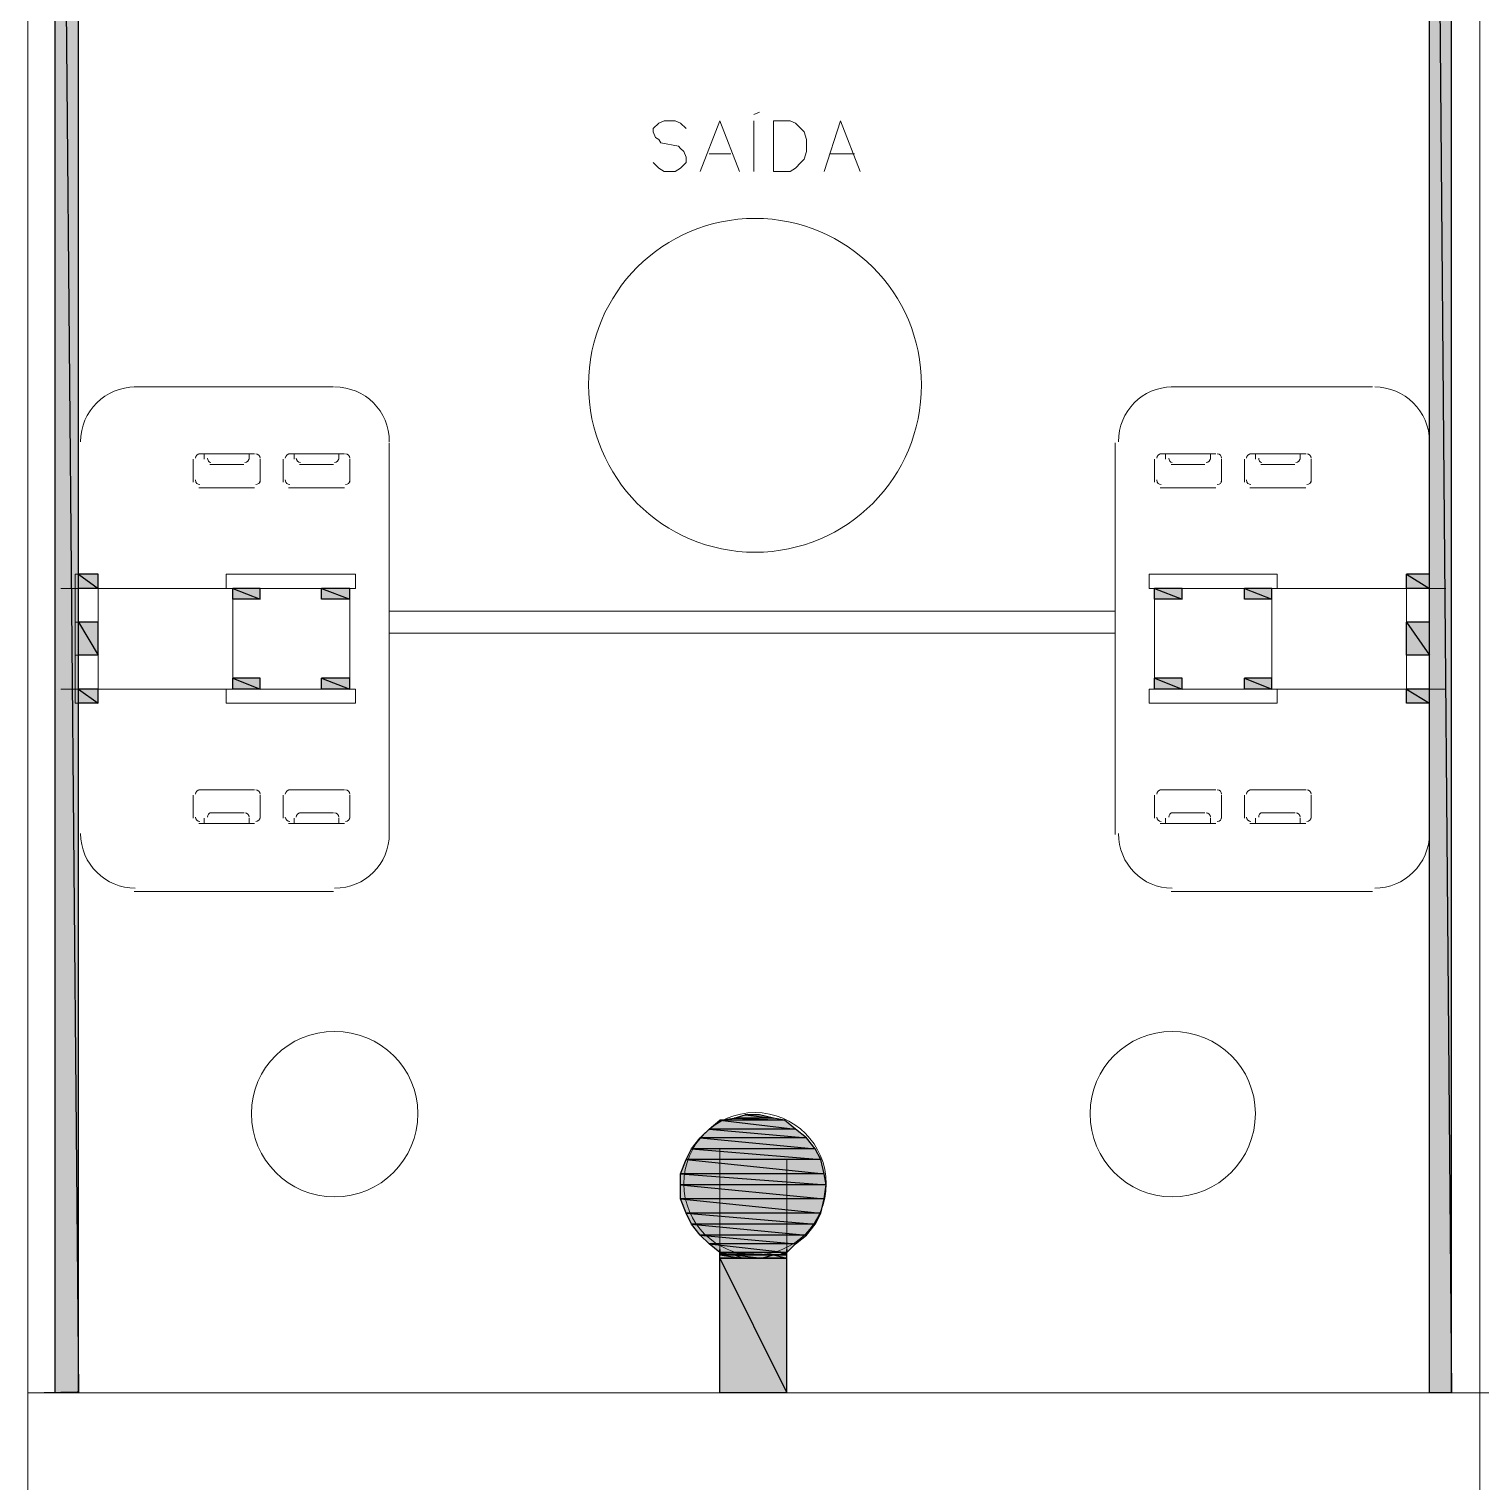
# Model space of a CAD drawing. Header units: millimetres. Extents: x 53 to 176, y -29 to 32.
# Drawn here: x 114.249 to 116.102, y -13.146 to -11.292 of the extents above; entities that cross this region are included whole.
import ezdxf

# ---------------------------------------------------------------- set-up
doc = ezdxf.new("R2010")
doc.units = ezdxf.units.MM
doc.layers.add('15 - Quadro de medição', color=6, linetype='Continuous')

msp = doc.modelspace()

# ---------------------------------------------------------------- hatches: boundary and pattern name
at = {"layer": '15 - Quadro de medição', "true_color": 0x000007}
h = msp.add_hatch(color=7, dxfattribs=at)
h.paths.add_polyline_path([(114.3123, -9.6885), (114.2829, -9.6885), (114.3123, -13.0324)])
h.paths.add_polyline_path([(114.2829, -9.6885), (114.3123, -13.0324), (114.2829, -13.0324)])
h = msp.add_hatch(color=7, dxfattribs=at)
h.paths.add_polyline_path([(116.0638, -9.6885), (116.0359, -9.6885), (116.0638, -13.0324)])
h.paths.add_polyline_path([(116.0359, -9.6885), (116.0638, -13.0324), (116.0359, -13.0324)])
h = msp.add_hatch(color=7, dxfattribs=at)
h.paths.add_polyline_path([(114.3374, -11.9876), (114.3123, -11.9876), (114.3374, -12.0058)])
h.paths.add_polyline_path([(114.3123, -11.9876), (114.3374, -12.0058), (114.3123, -12.0058)])
h = msp.add_hatch(color=7, dxfattribs=at)
h.paths.add_polyline_path([(116.0359, -11.9876), (116.0065, -11.9876), (116.0359, -12.0058)])
h.paths.add_polyline_path([(116.0065, -11.9876), (116.0359, -12.0058), (116.0065, -12.0058)])
h = msp.add_hatch(color=7, dxfattribs=at)
h.paths.add_polyline_path([(114.5441, -12.0058), (114.5092, -12.0058), (114.5441, -12.0197)])
h.paths.add_polyline_path([(114.5092, -12.0058), (114.5441, -12.0197), (114.5092, -12.0197)])
h = msp.add_hatch(color=7, dxfattribs=at)
h.paths.add_polyline_path([(114.6587, -12.0058), (114.6224, -12.0058), (114.6587, -12.0197)])
h.paths.add_polyline_path([(114.6224, -12.0058), (114.6587, -12.0197), (114.6224, -12.0197)])
h = msp.add_hatch(color=7, dxfattribs=at)
h.paths.add_polyline_path([(115.7202, -12.0058), (115.6853, -12.0058), (115.7202, -12.0197)])
h.paths.add_polyline_path([(115.6853, -12.0058), (115.7202, -12.0197), (115.6853, -12.0197)])
h = msp.add_hatch(color=7, dxfattribs=at)
h.paths.add_polyline_path([(115.8347, -12.0058), (115.7998, -12.0058), (115.8347, -12.0197)])
h.paths.add_polyline_path([(115.7998, -12.0058), (115.8347, -12.0197), (115.7998, -12.0197)])
h = msp.add_hatch(color=7, dxfattribs=at)
h.paths.add_polyline_path([(114.3374, -12.0491), (114.3123, -12.0491), (114.3374, -12.091)])
h.paths.add_polyline_path([(114.3123, -12.0491), (114.3374, -12.091), (114.3123, -12.091)])
h = msp.add_hatch(color=7, dxfattribs=at)
h.paths.add_polyline_path([(116.0359, -12.0491), (116.0065, -12.0491), (116.0359, -12.091)])
h.paths.add_polyline_path([(116.0065, -12.0491), (116.0359, -12.091), (116.0065, -12.091)])
h = msp.add_hatch(color=7, dxfattribs=at)
h.paths.add_polyline_path([(114.5441, -12.1203), (114.5092, -12.1203), (114.5441, -12.1343)])
h.paths.add_polyline_path([(114.5092, -12.1203), (114.5441, -12.1343), (114.5092, -12.1343)])
h = msp.add_hatch(color=7, dxfattribs=at)
h.paths.add_polyline_path([(114.6587, -12.1203), (114.6224, -12.1203), (114.6587, -12.1343)])
h.paths.add_polyline_path([(114.6224, -12.1203), (114.6587, -12.1343), (114.6224, -12.1343)])
h = msp.add_hatch(color=7, dxfattribs=at)
h.paths.add_polyline_path([(115.7202, -12.1203), (115.6853, -12.1203), (115.7202, -12.1343)])
h.paths.add_polyline_path([(115.6853, -12.1203), (115.7202, -12.1343), (115.6853, -12.1343)])
h = msp.add_hatch(color=7, dxfattribs=at)
h.paths.add_polyline_path([(115.8347, -12.1203), (115.7998, -12.1203), (115.8347, -12.1343)])
h.paths.add_polyline_path([(115.7998, -12.1203), (115.8347, -12.1343), (115.7998, -12.1343)])
h = msp.add_hatch(color=7, dxfattribs=at)
h.paths.add_polyline_path([(114.3374, -12.1343), (114.3123, -12.1343), (114.3374, -12.1524)])
h.paths.add_polyline_path([(114.3123, -12.1343), (114.3374, -12.1524), (114.3123, -12.1524)])
h = msp.add_hatch(color=7, dxfattribs=at)
h.paths.add_polyline_path([(116.0359, -12.1343), (116.0065, -12.1343), (116.0359, -12.1524)])
h.paths.add_polyline_path([(116.0065, -12.1343), (116.0359, -12.1524), (116.0065, -12.1524)])
h = msp.add_hatch(color=7, dxfattribs=at)
h.paths.add_polyline_path([(115.1992, -12.6818), (115.1489, -12.6818), (115.2132, -12.6846)])
h.paths.add_polyline_path([(115.1489, -12.6818), (115.2132, -12.6846), (115.1308, -12.6846)])
h = msp.add_hatch(color=7, dxfattribs=at)
h.paths.add_polyline_path([(115.1811, -12.6776), (115.1629, -12.6776), (115.1992, -12.6818)])
h.paths.add_polyline_path([(115.1629, -12.6776), (115.1992, -12.6818), (115.1489, -12.6818)])
h = msp.add_hatch(color=7, dxfattribs=at)
h.paths.add_polyline_path([(115.2272, -12.6958), (115.1168, -12.6958), (115.2411, -12.7069)])
h.paths.add_polyline_path([(115.1168, -12.6958), (115.2411, -12.7069), (115.1056, -12.7069)])
h = msp.add_hatch(color=7, dxfattribs=at)
h.paths.add_polyline_path([(115.2132, -12.6846), (115.1308, -12.6846), (115.2272, -12.6958)])
h.paths.add_polyline_path([(115.1308, -12.6846), (115.2272, -12.6958), (115.1168, -12.6958)])
h = msp.add_hatch(color=7, dxfattribs=at)
h.paths.add_polyline_path([(115.2411, -12.7069), (115.1056, -12.7069), (115.2523, -12.7209)])
h.paths.add_polyline_path([(115.1056, -12.7069), (115.2523, -12.7209), (115.0945, -12.7209)])
h = msp.add_hatch(color=7, dxfattribs=at)
h.paths.add_polyline_path([(115.2593, -12.7349), (115.0875, -12.7349), (115.2635, -12.753)])
h.paths.add_polyline_path([(115.0875, -12.7349), (115.2635, -12.753), (115.0805, -12.753)])
h = msp.add_hatch(color=7, dxfattribs=at)
h.paths.add_polyline_path([(115.2523, -12.7209), (115.0945, -12.7209), (115.2593, -12.7349)])
h.paths.add_polyline_path([(115.0945, -12.7209), (115.2593, -12.7349), (115.0875, -12.7349)])
h = msp.add_hatch(color=7, dxfattribs=at)
h.paths.add_polyline_path([(115.2635, -12.753), (115.0805, -12.753), (115.2663, -12.767)])
h.paths.add_polyline_path([(115.0805, -12.753), (115.2663, -12.767), (115.0805, -12.767)])
h = msp.add_hatch(color=7, dxfattribs=at)
h.paths.add_polyline_path([(115.2663, -12.767), (115.0805, -12.767), (115.2635, -12.7851)])
h.paths.add_polyline_path([(115.0805, -12.767), (115.2635, -12.7851), (115.0805, -12.7851)])
h = msp.add_hatch(color=7, dxfattribs=at)
h.paths.add_polyline_path([(115.2635, -12.7851), (115.0805, -12.7851), (115.2593, -12.8033)])
h.paths.add_polyline_path([(115.0805, -12.7851), (115.2593, -12.8033), (115.0875, -12.8033)])
h = msp.add_hatch(color=7, dxfattribs=at)
h.paths.add_polyline_path([(115.2593, -12.8033), (115.0875, -12.8033), (115.2523, -12.8173)])
h.paths.add_polyline_path([(115.0875, -12.8033), (115.2523, -12.8173), (115.0945, -12.8173)])
h = msp.add_hatch(color=7, dxfattribs=at)
h.paths.add_polyline_path([(115.2523, -12.8173), (115.0945, -12.8173), (115.2411, -12.8312)])
h.paths.add_polyline_path([(115.0945, -12.8173), (115.2411, -12.8312), (115.1056, -12.8312)])
h = msp.add_hatch(color=7, dxfattribs=at)
h.paths.add_polyline_path([(115.2411, -12.8312), (115.1056, -12.8312), (115.2272, -12.8424)])
h.paths.add_polyline_path([(115.1056, -12.8312), (115.2272, -12.8424), (115.1168, -12.8424)])
h = msp.add_hatch(color=7, dxfattribs=at)
h.paths.add_polyline_path([(115.2272, -12.8424), (115.1168, -12.8424), (115.216, -12.8536)])
h.paths.add_polyline_path([(115.1168, -12.8424), (115.216, -12.8536), (115.1308, -12.8536)])
h = msp.add_hatch(color=7, dxfattribs=at)
h.paths.add_polyline_path([(115.216, -12.8536), (115.1308, -12.8536), (115.2062, -12.8564)])
h.paths.add_polyline_path([(115.1308, -12.8536), (115.2062, -12.8564), (115.142, -12.8564)])
h = msp.add_hatch(color=7, dxfattribs=at)
h.paths.add_polyline_path([(115.142, -12.8564), (115.1308, -12.8536)])
h.paths.add_polyline_path([(115.1308, -12.8536), (115.142, -12.8564), (115.1308, -12.8564)])
h = msp.add_hatch(color=7, dxfattribs=at)
h.paths.add_polyline_path([(115.1447, -12.8564), (115.1308, -12.8564)])
h.paths.add_polyline_path([(115.1447, -12.8564), (115.1308, -12.8564), (115.142, -12.8564)])
h = msp.add_hatch(color=7, dxfattribs=at)
h.paths.add_polyline_path([(115.1489, -12.8564), (115.1308, -12.8564)])
h.paths.add_polyline_path([(115.1489, -12.8564), (115.1308, -12.8564), (115.1447, -12.8564)])
h = msp.add_hatch(color=7, dxfattribs=at)
h.paths.add_polyline_path([(115.1489, -12.8564), (115.1308, -12.8564), (115.1587, -12.8606)])
h.paths.add_polyline_path([(115.1308, -12.8564), (115.1587, -12.8606), (115.1308, -12.8606)])
h = msp.add_hatch(color=7, dxfattribs=at)
h.paths.add_polyline_path([(115.1629, -12.8606), (115.1308, -12.8606)])
h.paths.add_polyline_path([(115.1629, -12.8606), (115.1308, -12.8606), (115.1587, -12.8606)])
h = msp.add_hatch(color=7, dxfattribs=at)
h.paths.add_polyline_path([(115.216, -12.8606), (115.1308, -12.8606), (115.216, -13.0324)])
h.paths.add_polyline_path([(115.1308, -12.8606), (115.216, -13.0324), (115.1308, -13.0324)])
h = msp.add_hatch(color=7, dxfattribs=at)
h.paths.add_polyline_path([(115.1992, -12.8564), (115.1489, -12.8564), (115.1839, -12.8606)])
h.paths.add_polyline_path([(115.1489, -12.8564), (115.1839, -12.8606), (115.1587, -12.8606)])
h = msp.add_hatch(color=7, dxfattribs=at)
h.paths.add_polyline_path([(115.216, -12.8564), (115.1992, -12.8564), (115.216, -12.8606)])
h.paths.add_polyline_path([(115.1992, -12.8564), (115.216, -12.8606), (115.1839, -12.8606)])
h = msp.add_hatch(color=7, dxfattribs=at)
h.paths.add_polyline_path([(115.216, -12.8536), (115.2132, -12.8536), (115.216, -12.8564)])
h.paths.add_polyline_path([(115.2132, -12.8536), (115.216, -12.8564), (115.2062, -12.8564)])

# ---------------------------------------------------------------- linework, layer by layer
at = {"layer": '15 - Quadro de medição', "color": 7, "linetype": 'Continuous', "lineweight": 20, "true_color": 0x000007}
for points in [[(114.248, -9.3282), (116.1001, -9.3282), (116.1001, -13.0324), (114.248, -13.0324)], [(116.1001, -9.3282), (117.9522, -9.3282), (117.9522, -13.0324), (116.1001, -13.0324)], [(115.1992, -11.4736), (115.1992, -11.4093), (115.2202, -11.4093), (115.2272, -11.4121), (115.2341, -11.4191), (115.2383, -11.4233), (115.2411, -11.4331), (115.2411, -11.4484), (115.2383, -11.4582), (115.2341, -11.4624), (115.2272, -11.4694), (115.2202, -11.4736)], [(114.3374, -11.9876), (114.3081, -11.9876), (114.3081, -12.1524), (114.3374, -12.1524)], [(116.0065, -11.9876), (116.0359, -11.9876), (116.0359, -12.1524), (116.0065, -12.1524)], [(114.5092, -12.0197), (114.5441, -12.0197), (114.5441, -12.0058), (114.5092, -12.0058)], [(114.6587, -12.0197), (114.6224, -12.0197), (114.6224, -12.0058), (114.6587, -12.0058)], [(115.6853, -12.0197), (115.7202, -12.0197), (115.7202, -12.0058), (115.6853, -12.0058)], [(115.8347, -12.0197), (115.7998, -12.0197), (115.7998, -12.0058), (115.8347, -12.0058)], [(114.5092, -12.1203), (114.5441, -12.1203), (114.5441, -12.1343), (114.5092, -12.1343)], [(114.6587, -12.1203), (114.6224, -12.1203), (114.6224, -12.1343), (114.6587, -12.1343)], [(115.6853, -12.1203), (115.7202, -12.1203), (115.7202, -12.1343), (115.6853, -12.1343)], [(115.8347, -12.1203), (115.7998, -12.1203), (115.7998, -12.1343), (115.8347, -12.1343)], [(114.248, -13.0324), (116.1001, -13.0324), (116.1001, -16.7394), (114.248, -16.7394)], [(116.1001, -13.0324), (117.9522, -13.0324), (117.9522, -16.7394), (116.1001, -16.7394)]]:
    msp.add_lwpolyline(points, close=True, dxfattribs=at)
for points in [[(114.3193, -9.4664), (116.0359, -9.4664), (116.0359, -13.0324), (114.3123, -13.0324), (114.3109, -13.031), (114.248, -13.0324)], [(114.3123, -13.0324), (114.3123, -9.4748), (114.3123, -9.4748)], [(116.1714, -9.4664), (117.888, -9.4664), (117.888, -13.0324), (116.1644, -13.0324), (116.163, -13.031), (116.1001, -13.0324)], [(116.1001, -9.553), (116.1001, -13.0324), (114.248, -13.0324), (114.248, -9.553)], [(117.9522, -9.553), (117.9522, -13.0324), (116.1001, -13.0324), (116.1001, -9.553)], [(114.2829, -9.6885), (114.2829, -13.0324), (114.3123, -13.0324), (114.269, -13.0324)], [(116.0359, -13.0324), (116.0638, -13.0324), (116.0638, -9.6885)], [(115.1741, -11.401), (115.1811, -11.3982), (115.1811, -11.3982)], [(115.0875, -11.4191), (115.0805, -11.4121), (115.0735, -11.4093), (115.0595, -11.4093), (115.0526, -11.4121), (115.0456, -11.4191), (115.0456, -11.4233), (115.0484, -11.4303), (115.0526, -11.4331), (115.0554, -11.4373), (115.0777, -11.4415), (115.0805, -11.4443), (115.0847, -11.4484), (115.0875, -11.4554), (115.0875, -11.4624), (115.0805, -11.4694), (115.0735, -11.4736), (115.0595, -11.4736), (115.0526, -11.4694), (115.0456, -11.4624)], [(115.1056, -11.4736), (115.1308, -11.4093), (115.1559, -11.4736)], [(115.1741, -11.4736), (115.1741, -11.4093), (115.1741, -11.4093)], [(115.2635, -11.4736), (115.2844, -11.4093), (115.3096, -11.4736)], [(115.1168, -11.4512), (115.1447, -11.4512), (115.1447, -11.4512)], [(115.2705, -11.4512), (115.3026, -11.4512), (115.3026, -11.4512)], [(114.3835, -11.7488), (114.6377, -11.7488), (114.6377, -11.7488)], [(115.9633, -11.7488), (115.7062, -11.7488), (115.7062, -11.7488)], [(114.3123, -12.32), (114.3123, -11.82), (114.3123, -11.82)], [(114.709, -11.82), (114.709, -12.0351), (114.709, -12.32)], [(115.635, -11.82), (115.635, -12.0351), (115.635, -12.32)], [(116.0359, -12.32), (116.0359, -11.82), (116.0359, -11.82)], [(114.4589, -11.8703), (114.4589, -11.8409), (114.4589, -11.8409)], [(114.4659, -11.834), (114.5372, -11.834), (114.5372, -11.834)], [(114.5302, -11.8409), (114.5302, -11.834), (114.4729, -11.834), (114.4729, -11.8409)], [(114.4799, -11.8479), (114.5232, -11.8479), (114.5232, -11.8479)], [(114.5441, -11.8409), (114.5441, -11.8703), (114.5441, -11.8703)], [(114.5735, -11.8409), (114.5735, -11.8703), (114.5735, -11.8703)], [(114.6517, -11.834), (114.5805, -11.834), (114.5805, -11.834)], [(114.5874, -11.8409), (114.5874, -11.834), (114.6447, -11.834), (114.6447, -11.8409)], [(114.6377, -11.8479), (114.5944, -11.8479), (114.5944, -11.8479)], [(114.6587, -11.8703), (114.6587, -11.8409), (114.6587, -11.8409)], [(115.6853, -11.8703), (115.6853, -11.8409), (115.6853, -11.8409)], [(115.6923, -11.834), (115.7635, -11.834), (115.7635, -11.834)], [(115.7565, -11.8409), (115.7565, -11.834), (115.6993, -11.834), (115.6993, -11.8409)], [(115.7062, -11.8479), (115.7495, -11.8479), (115.7495, -11.8479)], [(115.7705, -11.8409), (115.7705, -11.8703), (115.7705, -11.8703)], [(115.7998, -11.8409), (115.7998, -11.8703), (115.7998, -11.8703)], [(115.878, -11.834), (115.8068, -11.834), (115.8068, -11.834)], [(115.8138, -11.8409), (115.8138, -11.834), (115.8711, -11.834), (115.8711, -11.8409)], [(115.8641, -11.8479), (115.8208, -11.8479), (115.8208, -11.8479)], [(115.885, -11.8703), (115.885, -11.8409), (115.885, -11.8409)], [(114.5372, -11.8773), (114.4659, -11.8773), (114.4659, -11.8773)], [(114.5805, -11.8773), (114.6517, -11.8773), (114.6517, -11.8773)], [(115.7635, -11.8773), (115.6923, -11.8773), (115.6923, -11.8773)], [(115.8068, -11.8773), (115.878, -11.8773), (115.878, -11.8773)], [(114.6587, -12.0058), (114.6657, -12.0058), (114.6657, -11.9876), (114.5008, -11.9876), (114.5008, -12.0058)], [(115.6853, -12.0058), (115.6783, -12.0058), (115.6783, -11.9876), (115.8417, -11.9876), (115.8417, -12.0058)], [(114.2899, -12.0058), (114.6587, -12.0058), (114.6587, -12.1343)], [(114.5092, -12.0058), (114.5092, -12.1343), (114.5092, -12.1343)], [(116.0568, -12.0058), (115.6853, -12.0058), (115.6853, -12.1343)], [(115.8347, -12.0058), (115.8347, -12.1343), (115.8347, -12.1343)], [(114.3374, -12.0491), (114.3081, -12.0491), (114.3081, -12.0491)], [(114.709, -12.0351), (115.635, -12.0351), (115.635, -12.0351)], [(116.0065, -12.0491), (116.0359, -12.0491), (116.0359, -12.0491)], [(114.709, -12.063), (115.635, -12.063), (115.635, -12.063)], [(114.3374, -12.091), (114.3081, -12.091), (114.3081, -12.091)], [(116.0065, -12.091), (116.0359, -12.091), (116.0359, -12.091)], [(114.2899, -12.1343), (114.6587, -12.1343), (114.6587, -12.1343)], [(114.6587, -12.1343), (114.6657, -12.1343), (114.6657, -12.1524), (114.5008, -12.1524), (114.5008, -12.1343)], [(115.6853, -12.1343), (115.6783, -12.1343), (115.6783, -12.1524), (115.8417, -12.1524), (115.8417, -12.1343)], [(116.0568, -12.1343), (115.6853, -12.1343), (115.6853, -12.1343)], [(114.4589, -12.2697), (114.4589, -12.2991), (114.4589, -12.2991)], [(114.5372, -12.2628), (114.4659, -12.2628), (114.4659, -12.2628)], [(114.5441, -12.2991), (114.5441, -12.2697), (114.5441, -12.2697)], [(114.5735, -12.2991), (114.5735, -12.2697), (114.5735, -12.2697)], [(114.5805, -12.2628), (114.6517, -12.2628), (114.6517, -12.2628)], [(114.6587, -12.2697), (114.6587, -12.2991), (114.6587, -12.2991)], [(115.6853, -12.2697), (115.6853, -12.2991), (115.6853, -12.2991)], [(115.7635, -12.2628), (115.6923, -12.2628), (115.6923, -12.2628)], [(115.7705, -12.2991), (115.7705, -12.2697), (115.7705, -12.2697)], [(115.7998, -12.2991), (115.7998, -12.2697), (115.7998, -12.2697)], [(115.8068, -12.2628), (115.878, -12.2628), (115.878, -12.2628)], [(115.885, -12.2697), (115.885, -12.2991), (115.885, -12.2991)], [(114.4799, -12.2921), (114.5232, -12.2921), (114.5232, -12.2921)], [(114.6377, -12.2921), (114.5944, -12.2921), (114.5944, -12.2921)], [(115.7062, -12.2921), (115.7495, -12.2921), (115.7495, -12.2921)], [(115.8641, -12.2921), (115.8208, -12.2921), (115.8208, -12.2921)], [(114.4659, -12.3061), (114.5372, -12.3061), (114.5372, -12.3061)], [(114.5302, -12.2991), (114.5302, -12.3061), (114.4729, -12.3061), (114.4729, -12.2991)], [(114.6517, -12.3061), (114.5805, -12.3061), (114.5805, -12.3061)], [(114.5874, -12.2991), (114.5874, -12.3061), (114.6447, -12.3061), (114.6447, -12.2991)], [(115.6923, -12.3061), (115.7635, -12.3061), (115.7635, -12.3061)], [(115.7565, -12.2991), (115.7565, -12.3061), (115.6993, -12.3061), (115.6993, -12.2991)], [(115.878, -12.3061), (115.8068, -12.3061), (115.8068, -12.3061)], [(115.8138, -12.2991), (115.8138, -12.3061), (115.8711, -12.3061), (115.8711, -12.2991)], [(114.6377, -12.3927), (114.3835, -12.3927), (114.3835, -12.3927)], [(115.7062, -12.3927), (115.9633, -12.3927), (115.9633, -12.3927)], [(115.1308, -13.0324), (115.1308, -12.7209), (115.1308, -12.7209)], [(115.216, -13.0324), (115.216, -12.7349), (115.216, -12.7349)]]:
    msp.add_lwpolyline(points, dxfattribs=at)
at = {"layer": '15 - Quadro de medição', "color": 7, "linetype": 'Continuous', "lineweight": -2, "true_color": 0x000007}
for points in [[(114.3123, -9.6885), (114.2829, -9.6885), (114.3123, -13.0324)], [(114.2829, -9.6885), (114.3123, -13.0324), (114.2829, -13.0324)], [(116.0638, -9.6885), (116.0359, -9.6885), (116.0638, -13.0324)], [(116.0359, -9.6885), (116.0638, -13.0324), (116.0359, -13.0324)], [(114.3374, -11.9876), (114.3123, -11.9876), (114.3374, -12.0058)], [(114.3123, -11.9876), (114.3374, -12.0058), (114.3123, -12.0058)], [(116.0359, -11.9876), (116.0065, -11.9876), (116.0359, -12.0058)], [(116.0065, -11.9876), (116.0359, -12.0058), (116.0065, -12.0058)], [(114.5441, -12.0058), (114.5092, -12.0058), (114.5441, -12.0197)], [(114.5092, -12.0058), (114.5441, -12.0197), (114.5092, -12.0197)], [(114.6587, -12.0058), (114.6224, -12.0058), (114.6587, -12.0197)], [(114.6224, -12.0058), (114.6587, -12.0197), (114.6224, -12.0197)], [(115.7202, -12.0058), (115.6853, -12.0058), (115.7202, -12.0197)], [(115.6853, -12.0058), (115.7202, -12.0197), (115.6853, -12.0197)], [(115.8347, -12.0058), (115.7998, -12.0058), (115.8347, -12.0197)], [(115.7998, -12.0058), (115.8347, -12.0197), (115.7998, -12.0197)], [(114.3374, -12.0491), (114.3123, -12.0491), (114.3374, -12.091)], [(114.3123, -12.0491), (114.3374, -12.091), (114.3123, -12.091)], [(116.0359, -12.0491), (116.0065, -12.0491), (116.0359, -12.091)], [(116.0065, -12.0491), (116.0359, -12.091), (116.0065, -12.091)], [(114.5441, -12.1203), (114.5092, -12.1203), (114.5441, -12.1343)], [(114.5092, -12.1203), (114.5441, -12.1343), (114.5092, -12.1343)], [(114.6587, -12.1203), (114.6224, -12.1203), (114.6587, -12.1343)], [(114.6224, -12.1203), (114.6587, -12.1343), (114.6224, -12.1343)], [(115.7202, -12.1203), (115.6853, -12.1203), (115.7202, -12.1343)], [(115.6853, -12.1203), (115.7202, -12.1343), (115.6853, -12.1343)], [(115.8347, -12.1203), (115.7998, -12.1203), (115.8347, -12.1343)], [(115.7998, -12.1203), (115.8347, -12.1343), (115.7998, -12.1343)], [(114.3374, -12.1343), (114.3123, -12.1343), (114.3374, -12.1524)], [(114.3123, -12.1343), (114.3374, -12.1524), (114.3123, -12.1524)], [(116.0359, -12.1343), (116.0065, -12.1343), (116.0359, -12.1524)], [(116.0065, -12.1343), (116.0359, -12.1524), (116.0065, -12.1524)], [(115.1489, -12.6818), (115.2132, -12.6846), (115.1308, -12.6846)], [(115.1629, -12.6776), (115.1992, -12.6818), (115.1489, -12.6818)], [(115.1992, -12.6818), (115.1489, -12.6818), (115.2132, -12.6846)], [(115.1811, -12.6776), (115.1629, -12.6776), (115.1992, -12.6818)], [(115.1168, -12.6958), (115.2411, -12.7069), (115.1056, -12.7069)], [(115.1308, -12.6846), (115.2272, -12.6958), (115.1168, -12.6958)], [(115.2272, -12.6958), (115.1168, -12.6958), (115.2411, -12.7069)], [(115.2132, -12.6846), (115.1308, -12.6846), (115.2272, -12.6958)], [(115.1056, -12.7069), (115.2523, -12.7209), (115.0945, -12.7209)], [(115.2411, -12.7069), (115.1056, -12.7069), (115.2523, -12.7209)], [(115.0875, -12.7349), (115.2635, -12.753), (115.0805, -12.753)], [(115.0945, -12.7209), (115.2593, -12.7349), (115.0875, -12.7349)], [(115.2593, -12.7349), (115.0875, -12.7349), (115.2635, -12.753)], [(115.2523, -12.7209), (115.0945, -12.7209), (115.2593, -12.7349)], [(115.2635, -12.753), (115.0805, -12.753), (115.2663, -12.767)], [(115.0805, -12.753), (115.2663, -12.767), (115.0805, -12.767)], [(115.2663, -12.767), (115.0805, -12.767), (115.2635, -12.7851)], [(115.0805, -12.767), (115.2635, -12.7851), (115.0805, -12.7851)], [(115.2635, -12.7851), (115.0805, -12.7851), (115.2593, -12.8033)], [(115.0805, -12.7851), (115.2593, -12.8033), (115.0875, -12.8033)], [(115.2593, -12.8033), (115.0875, -12.8033), (115.2523, -12.8173)], [(115.0875, -12.8033), (115.2523, -12.8173), (115.0945, -12.8173)], [(115.2523, -12.8173), (115.0945, -12.8173), (115.2411, -12.8312)], [(115.0945, -12.8173), (115.2411, -12.8312), (115.1056, -12.8312)], [(115.2411, -12.8312), (115.1056, -12.8312), (115.2272, -12.8424)], [(115.1056, -12.8312), (115.2272, -12.8424), (115.1168, -12.8424)], [(115.2272, -12.8424), (115.1168, -12.8424), (115.216, -12.8536)], [(115.1168, -12.8424), (115.216, -12.8536), (115.1308, -12.8536)], [(115.1308, -12.8494), (115.1308, -12.8536), (115.1308, -12.8536)], [(115.216, -12.8494), (115.216, -12.8536), (115.216, -12.8536)], [(115.1308, -12.8536), (115.1308, -12.8536)], [(115.1308, -12.8536), (115.1308, -12.8536)], [(115.216, -12.8536), (115.1308, -12.8536), (115.2062, -12.8564)], [(115.1308, -12.8536), (115.2062, -12.8564), (115.142, -12.8564)], [(115.142, -12.8564), (115.1308, -12.8536)], [(115.1308, -12.8536), (115.142, -12.8564), (115.1308, -12.8564)], [(115.1447, -12.8564), (115.1447, -12.8564), (115.1308, -12.8564)], [(115.1447, -12.8564), (115.1308, -12.8564), (115.142, -12.8564)], [(115.1489, -12.8564), (115.1489, -12.8564), (115.1308, -12.8564)], [(115.1489, -12.8564), (115.1308, -12.8564), (115.1447, -12.8564)], [(115.1308, -12.8564), (115.1489, -12.8564), (115.1489, -12.8564)], [(115.1489, -12.8564), (115.1489, -12.8564), (115.1308, -12.8564)], [(115.1489, -12.8564), (115.1308, -12.8564), (115.1587, -12.8606)], [(115.1308, -12.8564), (115.1587, -12.8606), (115.1308, -12.8606)], [(115.1629, -12.8606), (115.1629, -12.8606), (115.1308, -12.8606)], [(115.1629, -12.8606), (115.1308, -12.8606), (115.1587, -12.8606)], [(115.1308, -12.8606), (115.1629, -12.8606), (115.1629, -12.8606)], [(115.1629, -12.8606), (115.1629, -12.8606), (115.1308, -12.8606)], [(115.216, -12.8606), (115.1308, -12.8606), (115.216, -13.0324)], [(115.1308, -12.8606), (115.216, -13.0324), (115.1308, -13.0324)], [(115.2062, -12.8564), (115.142, -12.8564), (115.1992, -12.8564)], [(115.142, -12.8564), (115.1992, -12.8564), (115.1489, -12.8564)], [(115.1489, -12.8564), (115.1992, -12.8564), (115.1992, -12.8564)], [(115.1992, -12.8564), (115.1992, -12.8564), (115.1489, -12.8564)], [(115.1992, -12.8564), (115.1489, -12.8564), (115.1839, -12.8606)], [(115.1489, -12.8564), (115.1839, -12.8606), (115.1587, -12.8606)], [(115.1839, -12.8606), (115.1587, -12.8606), (115.1811, -12.8606)], [(115.1587, -12.8606), (115.1811, -12.8606), (115.1629, -12.8606)], [(115.1839, -12.8606), (115.216, -12.8606), (115.1811, -12.8606)], [(115.1811, -12.8606), (115.216, -12.8606), (115.216, -12.8606)], [(115.216, -12.8606), (115.216, -12.8606), (115.1811, -12.8606)], [(115.1992, -12.8564), (115.216, -12.8606), (115.1839, -12.8606)], [(115.216, -12.8606), (115.1839, -12.8606)], [(115.2062, -12.8564), (115.216, -12.8564), (115.1992, -12.8564)], [(115.1992, -12.8564), (115.216, -12.8564), (115.216, -12.8564)], [(115.216, -12.8564), (115.216, -12.8564), (115.1992, -12.8564)], [(115.1992, -12.8564), (115.216, -12.8564), (115.216, -12.8564)], [(115.216, -12.8564), (115.216, -12.8564), (115.1992, -12.8564)], [(115.216, -12.8564), (115.1992, -12.8564), (115.216, -12.8606)], [(115.2132, -12.8536), (115.216, -12.8564), (115.2062, -12.8564)], [(115.216, -12.8564), (115.2062, -12.8564)], [(115.216, -12.8536), (115.2132, -12.8536), (115.2132, -12.8536)], [(115.216, -12.8536), (115.2132, -12.8536), (115.216, -12.8564)], [(115.216, -12.8536), (115.216, -12.8536)]]:
    msp.add_lwpolyline(points, close=True, dxfattribs=at)
at = {"layer": '15 - Quadro de medição', "color": 7, "linetype": 'Continuous', "lineweight": 20, "true_color": 0x000007}
for points in [[(115.3878, -11.746), (115.3878, -11.6286), (115.2928, -11.5337), (115.1755, -11.5337), (115.1755, -11.5337), (115.0582, -11.5337), (114.9632, -11.6286), (114.9632, -11.746), (114.9632, -11.746), (114.9632, -11.8647), (115.0582, -11.9597), (115.1755, -11.9597), (115.1755, -11.9597), (115.2928, -11.9597), (115.3878, -11.8647), (115.3878, -11.746)], [(114.7453, -12.6762), (114.7453, -12.6175), (114.6978, -12.5714), (114.6391, -12.5714), (114.6391, -12.5714), (114.5805, -12.5714), (114.533, -12.6175), (114.533, -12.6762), (114.533, -12.6762), (114.533, -12.7349), (114.5805, -12.7824), (114.6391, -12.7824), (114.6391, -12.7824), (114.6978, -12.7824), (114.7453, -12.7349), (114.7453, -12.6762)], [(115.8138, -12.6762), (115.8138, -12.6175), (115.7663, -12.5714), (115.7076, -12.5714), (115.7076, -12.5714), (115.6504, -12.5714), (115.6029, -12.6175), (115.6029, -12.6762), (115.6029, -12.6762), (115.6029, -12.7349), (115.6504, -12.7824), (115.7076, -12.7824), (115.7076, -12.7824), (115.7663, -12.7824), (115.8138, -12.7349), (115.8138, -12.6762)], [(115.2663, -12.7656), (115.2663, -12.7153), (115.2258, -12.6748), (115.1755, -12.6748), (115.1755, -12.6748), (115.1252, -12.6748), (115.0847, -12.7153), (115.0847, -12.7656), (115.0847, -12.7656), (115.0847, -12.8159), (115.1252, -12.8564), (115.1755, -12.8564), (115.1755, -12.8564), (115.2258, -12.8564), (115.2663, -12.8159), (115.2663, -12.7656)]]:
    msp.add_open_spline(points, degree=3, knots=[0, 0, 0, 0, 0.0625, 0.0625, 0.0625, 0.062501, 0.125, 0.125, 0.125, 0.125001, 0.1875, 0.1875, 0.1875, 0.187501, 1, 1, 1, 1], dxfattribs=at)
for points in [[(114.3849, -11.7488), (114.3472, -11.7488), (114.3151, -11.7795), (114.3151, -11.8186)], [(114.709, -11.8186), (114.709, -11.7795), (114.6782, -11.7488), (114.6391, -11.7488)], [(115.7076, -11.7488), (115.6699, -11.7488), (115.6392, -11.7795), (115.6392, -11.8186)], [(116.0359, -11.8186), (116.0359, -11.7795), (116.0038, -11.7488), (115.966, -11.7488)], [(114.4673, -11.834), (114.4645, -11.834), (114.4617, -11.8367), (114.4617, -11.8395)], [(114.4771, -11.8395), (114.4771, -11.8423), (114.4785, -11.8451), (114.4813, -11.8451)], [(114.5246, -11.8451), (114.5274, -11.8451), (114.5302, -11.8423), (114.5302, -11.8395)], [(114.5441, -11.8395), (114.5441, -11.8367), (114.5413, -11.834), (114.5386, -11.834)], [(114.5819, -11.834), (114.5791, -11.834), (114.5763, -11.8367), (114.5763, -11.8395)], [(114.5902, -11.8395), (114.5902, -11.8423), (114.593, -11.8451), (114.5958, -11.8451)], [(114.6391, -11.8451), (114.6419, -11.8451), (114.6447, -11.8423), (114.6447, -11.8395)], [(114.6587, -11.8395), (114.6587, -11.8367), (114.6559, -11.834), (114.6531, -11.834)], [(115.6937, -11.834), (115.6909, -11.834), (115.6881, -11.8367), (115.6881, -11.8395)], [(115.7035, -11.8395), (115.7035, -11.8423), (115.7048, -11.8451), (115.7076, -11.8451)], [(115.7509, -11.8451), (115.7537, -11.8451), (115.7565, -11.8423), (115.7565, -11.8395)], [(115.7705, -11.8395), (115.7705, -11.8367), (115.7691, -11.834), (115.7649, -11.834)], [(115.8082, -11.834), (115.8054, -11.834), (115.8026, -11.8367), (115.8026, -11.8395)], [(115.818, -11.8395), (115.818, -11.8423), (115.8194, -11.8451), (115.8222, -11.8451)], [(115.8655, -11.8451), (115.8683, -11.8451), (115.8711, -11.8423), (115.8711, -11.8395)], [(115.885, -11.8395), (115.885, -11.8367), (115.8822, -11.834), (115.8794, -11.834)], [(114.4617, -11.8675), (114.4617, -11.8717), (114.4645, -11.8731), (114.4673, -11.8731)], [(114.5386, -11.8731), (114.5413, -11.8731), (114.5441, -11.8717), (114.5441, -11.8675)], [(114.5763, -11.8675), (114.5763, -11.8717), (114.5791, -11.8731), (114.5819, -11.8731)], [(114.6531, -11.8731), (114.6559, -11.8731), (114.6587, -11.8717), (114.6587, -11.8675)], [(115.6881, -11.8675), (115.6881, -11.8717), (115.6909, -11.8731), (115.6937, -11.8731)], [(115.7649, -11.8731), (115.7691, -11.8731), (115.7705, -11.8717), (115.7705, -11.8675)], [(115.8026, -11.8675), (115.8026, -11.8717), (115.8054, -11.8731), (115.8082, -11.8731)], [(115.8794, -11.8731), (115.8822, -11.8731), (115.885, -11.8717), (115.885, -11.8675)], [(114.4673, -12.2628), (114.4645, -12.2628), (114.4617, -12.2656), (114.4617, -12.2683)], [(114.5441, -12.2683), (114.5441, -12.2656), (114.5413, -12.2628), (114.5386, -12.2628)], [(114.5819, -12.2628), (114.5791, -12.2628), (114.5763, -12.2656), (114.5763, -12.2683)], [(114.6587, -12.2683), (114.6587, -12.2656), (114.6559, -12.2628), (114.6531, -12.2628)], [(115.6937, -12.2628), (115.6909, -12.2628), (115.6881, -12.2656), (115.6881, -12.2683)], [(115.7705, -12.2683), (115.7705, -12.2656), (115.7691, -12.2628), (115.7649, -12.2628)], [(115.8082, -12.2628), (115.8054, -12.2628), (115.8026, -12.2656), (115.8026, -12.2683)], [(115.885, -12.2683), (115.885, -12.2656), (115.8822, -12.2628), (115.8794, -12.2628)], [(114.4813, -12.2921), (114.4785, -12.2921), (114.4771, -12.2949), (114.4771, -12.2977)], [(114.5302, -12.2977), (114.5302, -12.2949), (114.5274, -12.2921), (114.5246, -12.2921)], [(114.5958, -12.2921), (114.593, -12.2921), (114.5902, -12.2949), (114.5902, -12.2977)], [(114.6447, -12.2977), (114.6447, -12.2949), (114.6419, -12.2921), (114.6391, -12.2921)], [(115.7076, -12.2921), (115.7048, -12.2921), (115.7035, -12.2949), (115.7035, -12.2977)], [(115.7565, -12.2977), (115.7565, -12.2949), (115.7537, -12.2921), (115.7509, -12.2921)], [(115.8222, -12.2921), (115.8194, -12.2921), (115.818, -12.2949), (115.818, -12.2977)], [(115.8711, -12.2977), (115.8711, -12.2949), (115.8683, -12.2921), (115.8655, -12.2921)], [(114.4617, -12.2977), (114.4617, -12.3005), (114.4645, -12.3033), (114.4673, -12.3033)], [(114.5386, -12.3033), (114.5413, -12.3033), (114.5441, -12.3005), (114.5441, -12.2977)], [(114.5763, -12.2977), (114.5763, -12.3005), (114.5791, -12.3033), (114.5819, -12.3033)], [(114.6531, -12.3033), (114.6559, -12.3033), (114.6587, -12.3005), (114.6587, -12.2977)], [(115.6881, -12.2977), (115.6881, -12.3005), (115.6909, -12.3033), (115.6937, -12.3033)], [(115.7649, -12.3033), (115.7691, -12.3033), (115.7705, -12.3005), (115.7705, -12.2977)], [(115.8026, -12.2977), (115.8026, -12.3005), (115.8054, -12.3033), (115.8082, -12.3033)], [(115.8794, -12.3033), (115.8822, -12.3033), (115.885, -12.3005), (115.885, -12.2977)], [(114.3151, -12.3186), (114.3151, -12.3577), (114.3472, -12.3885), (114.3849, -12.3885)], [(114.6391, -12.3885), (114.6782, -12.3885), (114.709, -12.3577), (114.709, -12.3186)], [(115.6392, -12.3186), (115.6392, -12.3577), (115.6699, -12.3885), (115.7076, -12.3885)], [(115.966, -12.3885), (116.0038, -12.3885), (116.0359, -12.3577), (116.0359, -12.3186)]]:
    msp.add_open_spline(points, degree=3, dxfattribs=at)

doc.saveas('drawing.dxf')
